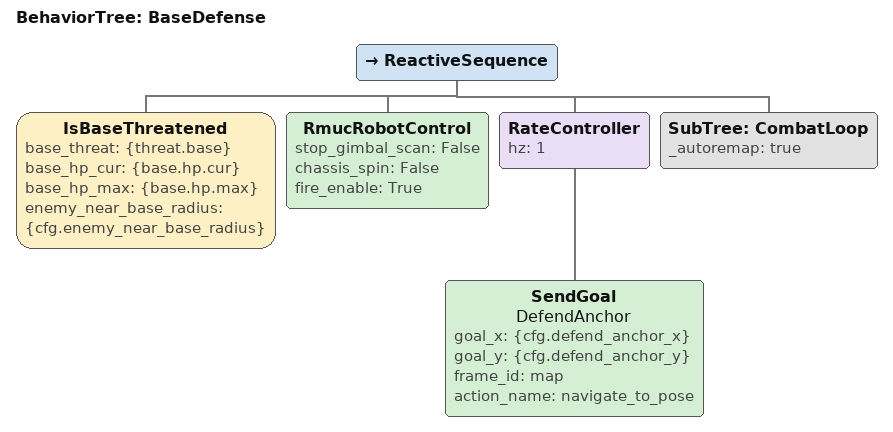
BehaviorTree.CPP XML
<?xml version="1.0" encoding="UTF-8"?>
<root BTCPP_format="4">

    <BehaviorTree ID="BaseDefense">
        <ReactiveSequence>
            <IsBaseThreatened base_threat="{threat.base}"
                              base_hp_cur="{base.hp.cur}"
                              base_hp_max="{base.hp.max}"
                              enemy_near_base_radius="{cfg.enemy_near_base_radius}"/>
            <RmucRobotControl stop_gimbal_scan="False"
                              chassis_spin="False"
                              fire_enable="True"/>
            <RateController hz="1">
                <SendGoal name="DefendAnchor"
                          goal_x="{cfg.defend_anchor_x}"
                          goal_y="{cfg.defend_anchor_y}"
                          frame_id="map"
                          action_name="navigate_to_pose"/>
            </RateController>

            <!-- hold and fight around base -->
            <SubTree ID="CombatLoop" _autoremap="true"/>
        </ReactiveSequence>
    </BehaviorTree>

</root>
